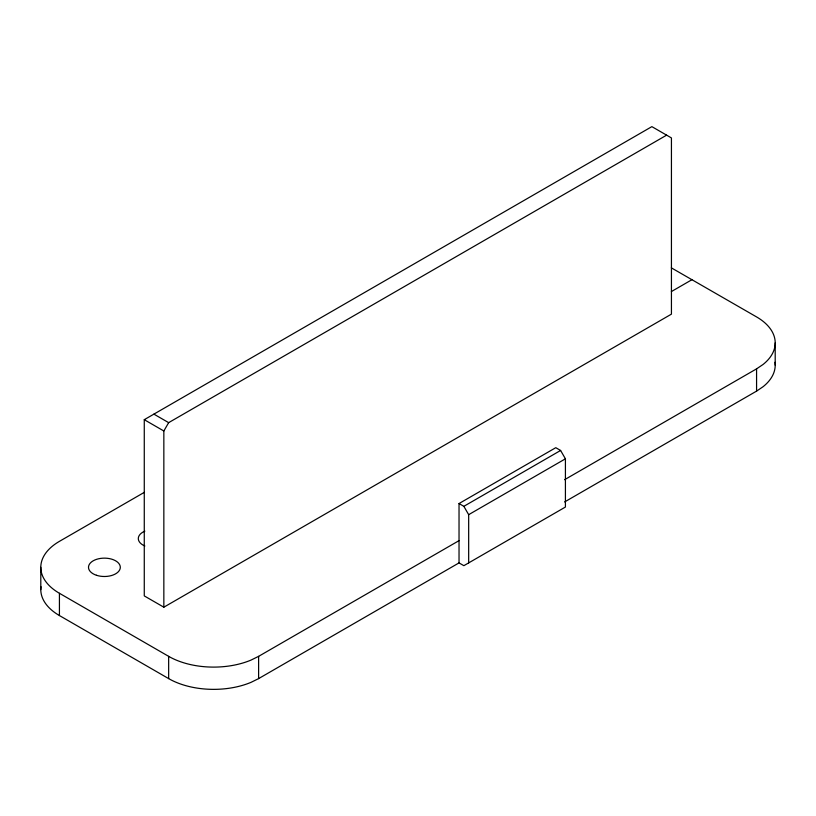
<?xml version="1.0" encoding="UTF-8"?>
<svg xmlns="http://www.w3.org/2000/svg" width="816" height="816" viewBox="0 0 816 816"><rect width="100%" height="100%" fill="white"/><g stroke="black" fill="none" stroke-linecap="round" stroke-linejoin="round"><path stroke-width="1.22" d="M163.843 607.196L671.435 314.14L671.435 137.935L651.872 126.633L144.269 419.689L144.269 595.904L163.843 607.196L163.843 430.991L168.657 422.647L666.621 135.15M564.611 479.686L756.575 368.852L763.052 364.477A63.607 36.72 0 0 0 756.575 316.924L671.333 267.842M564.611 501.942L756.575 391.119L763.052 386.733A63.607 36.72 0 0 0 775.006 362.263M144.442 492.272L59.425 541.355A63.607 36.72 0 0 0 59.425 593.283L59.425 615.55L168.657 678.606A63.607 36.72 0 0 0 251.022 682.349L258.611 678.606L459.031 562.897L463.855 565.682L565.417 507.042L565.417 458.816L560.602 450.463L555.778 447.688L459.031 503.543L459.031 562.897M671.364 291.587L691.937 279.704M459.031 503.543L463.855 506.328L560.602 450.463M468.67 562.897L468.67 514.672L565.417 458.816M59.425 593.283L168.657 656.35A63.607 36.72 0 0 0 251.022 660.093L258.611 656.35L459.031 540.641M153.908 414.13L168.657 422.647M144.269 419.689L163.843 430.991M463.855 506.328L468.67 514.672M775.2 342.893L775.2 365.15M756.575 368.852L756.575 391.119M258.611 656.35L258.611 678.606M168.657 656.35L168.657 678.606M40.8 567.324L40.8 589.58M59.425 615.55A63.607 36.72 0 0 1 40.994 586.694M144.86 545.996A15.902 9.18 0 0 1 141.341 533.174L142.963 532.083A15.902 9.18 0 0 1 144.86 531.145M96.451 575.27A15.902 9.18 0 0 0 120.309 567.324A15.902 9.18 0 0 0 96.451 559.368A15.902 9.18 0 0 0 96.451 575.27"/></g></svg>
